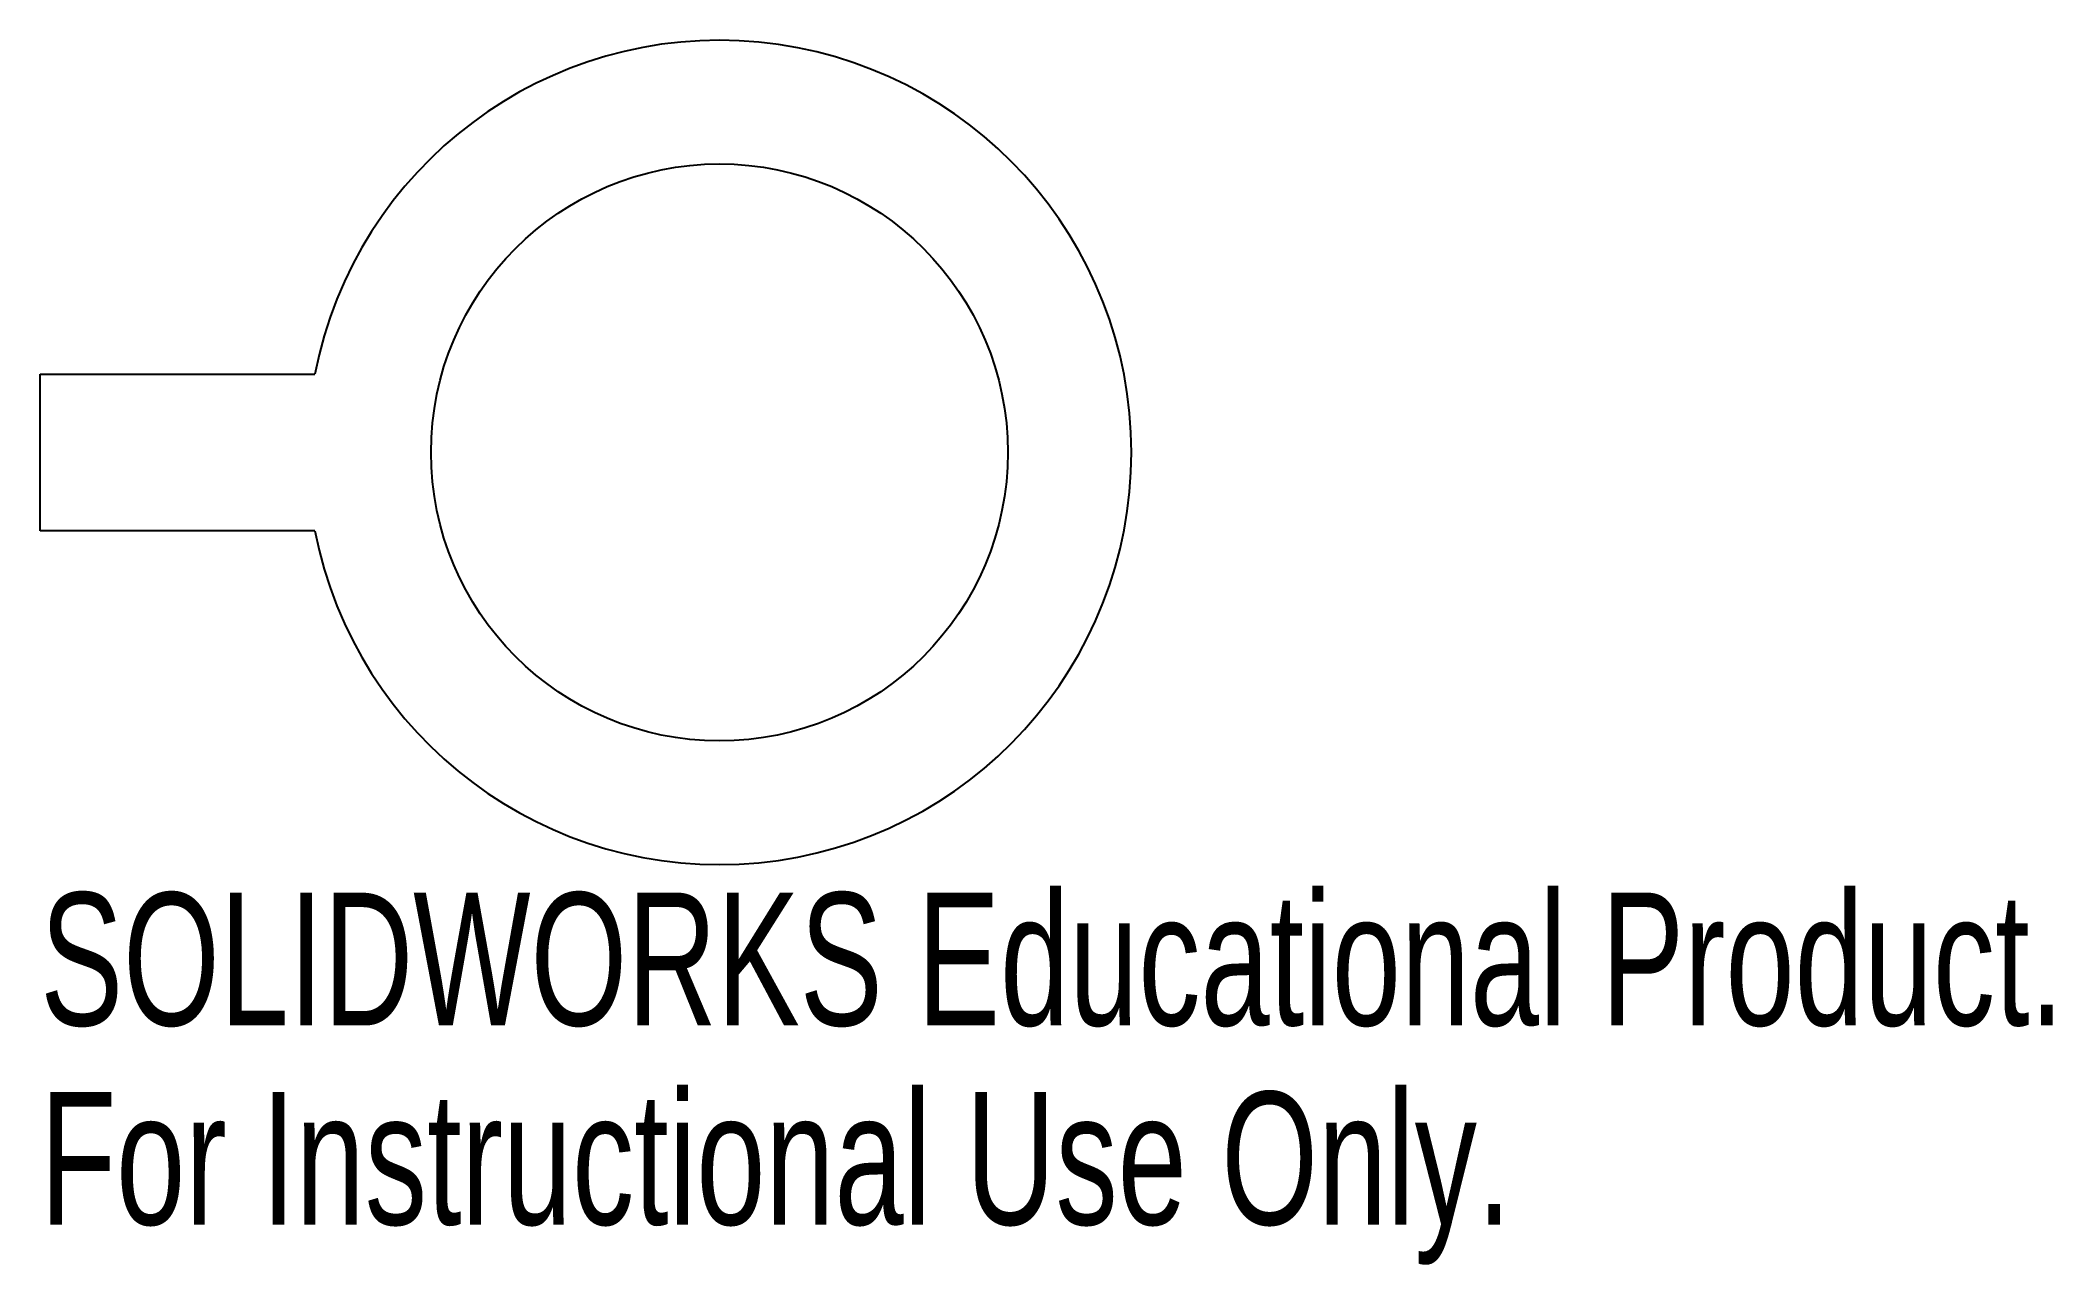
# Model space of a CAD drawing. Header units: millimetres. Extents: x 30 to 103.3, y -26.7 to 17.8.
import ezdxf

# ---------------------------------------------------------------- set-up
doc = ezdxf.new("R2010")
doc.units = ezdxf.units.MM
doc.styles.add('SLDTEXTSTYLE0', font='TXT', dxfattribs={"width": 0.7})

msp = doc.modelspace()

# ---------------------------------------------------------------- linework, layer by layer
at = {"color": 7, "linetype": 'Continuous', "lineweight": 25}
for p, q in [((30, 0), (30, 5.7)), ((30, 5.7), (40, 5.7)), ((40, 0), (30, 0))]:
    msp.add_line(p, q, dxfattribs=at)
msp.add_circle((54.727, 2.85), 10.5, dxfattribs=at)
msp.add_arc((54.727, 2.85), 15, 190.95278, 169.04722, dxfattribs=at)

# ---------------------------------------------------------------- texts
at = {"color": 7, "linetype": 'Continuous', "char_height": 4.83362, "attachment_point": 1, "style": 'SLDTEXTSTYLE0'}
for s, insert in [('SOLIDWORKS Educational Product.', (30, -13.17)), ('For Instructional Use Only.', (30, -20.42))]:
    msp.add_mtext(s, dxfattribs=dict(at, insert=insert))

doc.saveas('drawing.dxf')
